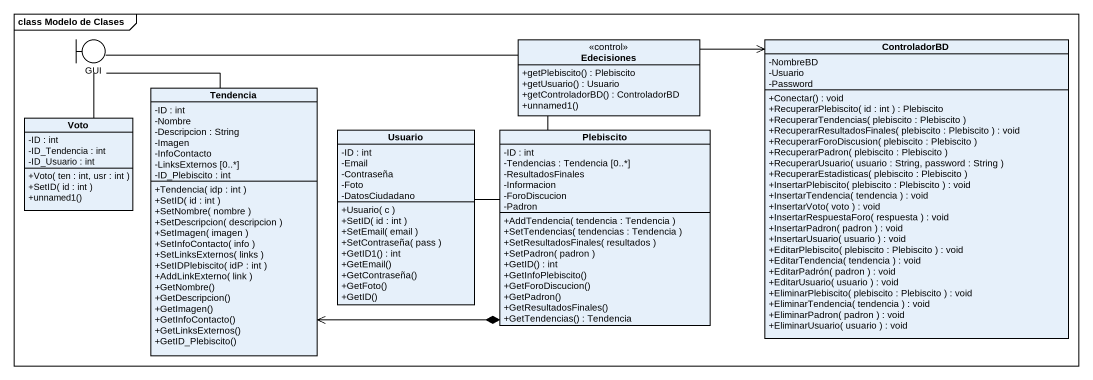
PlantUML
@startuml
mainframe class Modelo de Clases
allowmixing
hide circle
hide empty members
skinparam classAttributeIconSize 0
boundary GUI
class Edecisiones <<control>> {
  +getPlebiscito() : Plebiscito
  +getUsuario() : Usuario
  +getControladorBD() : ControladorBD
  +unnamed1()
}
class ControladorBD {
  -NombreBD
  -Usuario
  -Password
  +Conectar() : void
  +RecuperarPlebiscito( id : int ) : Plebiscito
  +RecuperarTendencias( plebiscito : Plebiscito )
  +RecuperarResultadosFinales( plebiscito : Plebiscito ) : void
  +RecuperarForoDiscusion( plebiscito : Plebiscito )
  +RecuperarPadron( plebiscito : Plebiscito )
  +RecuperarUsuario( usuario : String, password : String )
  +RecuperarEstadisticas( plebiscito : Plebiscito )
  +InsertarPlebiscito( plebiscito : Plebiscito ) : void
  +InsertarTendencia( tendencia ) : void
  +InsertarVoto( voto ) : void
  +InsertarRespuestaForo( respuesta ) : void
  +InsertarPadron( padron ) : void
  +InsertarUsuario( usuario ) : void
  +EditarPlebiscito( plebiscito : Plebiscito ) : void
  +EditarTendencia( tendencia ) : void
  +EditarPadrón( padron ) : void
  +EditarUsuario( usuario ) : void
  +EliminarPlebiscito( plebiscito : Plebiscito ) : void
  +EliminarTendencia( tendencia ) : void
  +EliminarPadron( padron ) : void
  +EliminarUsuario( usuario ) : void
}
class Voto {
  -ID : int
  -ID_Tendencia : int
  -ID_Usuario : int
  +Voto( ten : int, usr : int )
  +SetID( id : int )
  +unnamed1()
}
class Tendencia {
  -ID : int
  -Nombre
  -Descripcion : String
  -Imagen
  -InfoContacto
  -LinksExternos [0..*]
  -ID_Plebiscito : int
  +Tendencia( idp : int )
  +SetID( id : int )
  +SetNombre( nombre )
  +SetDescripcion( descripcion )
  +SetImagen( imagen )
  +SetInfoContacto( info )
  +SetLinksExternos( links )
  +SetIDPlebiscito( idP : int )
  +AddLinkExterno( link )
  +GetNombre()
  +GetDescripcion()
  +GetImagen()
  +GetInfoContacto()
  +GetLinksExternos()
  +GetID_Plebiscito()
}
class Usuario {
  -ID : int
  -Email
  -Contraseña
  -Foto
  -DatosCiudadano
  +Usuario( c )
  +SetID( id : int )
  +SetEmail( email )
  +SetContraseña( pass )
  +GetID1() : int
  +GetEmail()
  +GetContraseña()
  +GetFoto()
  +GetID()
}
class Plebiscito {
  -ID : int
  -Tendencias : Tendencia [0..*]
  -ResultadosFinales
  -Informacion
  -ForoDiscucion
  -Padron
  +AddTendencia( tendencia : Tendencia )
  +SetTendencias( tendencias : Tendencia )
  +SetResultadosFinales( resultados )
  +SetPadron( padron )
  +GetID() : int
  +GetInfoPlebiscito()
  +GetForoDiscucion()
  +GetPadron()
  +GetResultadosFinales()
  +GetTendencias() : Tendencia
}
GUI -right- Edecisiones
GUI -- Voto
GUI -- Tendencia
Edecisiones -right-> ControladorBD
Edecisiones -- Plebiscito
Usuario -right- Plebiscito
Plebiscito *-left-> Tendencia
@enduml
